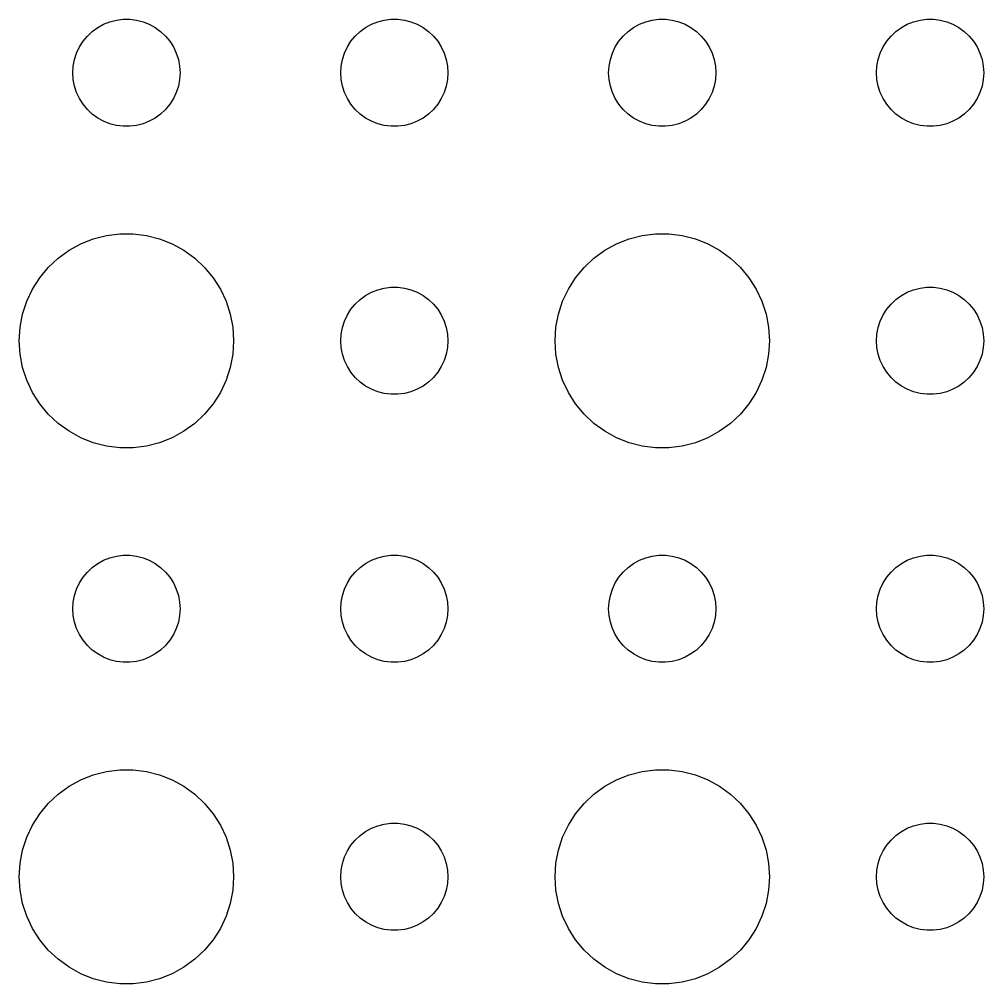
# Model space of a CAD drawing. Header units: metres. Extents: x -127 to 127, y -127 to 127.
# Drawn here: x -3 to 24, y -92.99 to -66 of the extents above; entities that cross this region are included whole.
import ezdxf

# ---------------------------------------------------------------- set-up
doc = ezdxf.new("R2010")
doc.units = ezdxf.units.M

msp = doc.modelspace()

# ---------------------------------------------------------------- linework, layer by layer
for p, q in [((-0.80373, -66.2335), (-0.63866, -66.1428)), ((-0.63866, -66.1428), (-0.46352, -66.0734)), ((-0.46352, -66.0734), (-0.28107, -66.0266)), ((-0.28107, -66.0266), (-0.09418, -66.003)), ((-0.09418, -66.003), (0.09418, -66.003)), ((0.09418, -66.003), (0.28107, -66.0266)), ((0.28107, -66.0266), (0.46352, -66.0734)), ((0.46352, -66.0734), (0.63866, -66.1428)), ((0.63866, -66.1428), (0.80373, -66.2335)), ((6.69626, -66.2335), (6.86133, -66.1428)), ((6.86133, -66.1428), (7.03647, -66.0734)), ((7.03647, -66.0734), (7.21892, -66.0266)), ((7.21892, -66.0266), (7.40581, -66.003)), ((7.40581, -66.003), (7.59418, -66.003)), ((7.59418, -66.003), (7.78107, -66.0266)), ((7.78107, -66.0266), (7.96352, -66.0734)), ((7.96352, -66.0734), (8.13866, -66.1428)), ((8.13866, -66.1428), (8.30373, -66.2335)), ((14.1963, -66.2335), (14.3613, -66.1428)), ((14.3613, -66.1428), (14.5365, -66.0734)), ((14.5365, -66.0734), (14.7189, -66.0266)), ((14.7189, -66.0266), (14.9058, -66.003)), ((14.9058, -66.003), (15.0942, -66.003)), ((15.0942, -66.003), (15.2811, -66.0266)), ((15.2811, -66.0266), (15.4635, -66.0734)), ((15.4635, -66.0734), (15.6387, -66.1428)), ((15.6387, -66.1428), (15.8037, -66.2335)), ((21.6963, -66.2335), (21.8613, -66.1428)), ((21.8613, -66.1428), (22.0365, -66.0734)), ((22.0365, -66.0734), (22.2189, -66.0266)), ((22.2189, -66.0266), (22.4058, -66.003)), ((22.4058, -66.003), (22.5942, -66.003)), ((22.5942, -66.003), (22.7811, -66.0266)), ((22.7811, -66.0266), (22.9635, -66.0734)), ((22.9635, -66.0734), (23.1387, -66.1428)), ((23.1387, -66.1428), (23.3037, -66.2335)), ((-1.09344, -66.4732), (-0.95613, -66.3442)), ((-0.95613, -66.3442), (-0.80373, -66.2335)), ((0.80373, -66.2335), (0.95613, -66.3442)), ((0.95613, -66.3442), (1.09344, -66.4732)), ((6.40654, -66.4732), (6.54385, -66.3442)), ((6.54385, -66.3442), (6.69626, -66.2335)), ((8.30373, -66.2335), (8.45613, -66.3442)), ((8.45613, -66.3442), (8.59344, -66.4732)), ((13.9065, -66.4732), (14.0439, -66.3442)), ((14.0439, -66.3442), (14.1963, -66.2335)), ((15.8037, -66.2335), (15.9561, -66.3442)), ((15.9561, -66.3442), (16.0934, -66.4732)), ((21.4065, -66.4732), (21.5439, -66.3442)), ((21.5439, -66.3442), (21.6963, -66.2335)), ((23.3037, -66.2335), (23.4561, -66.3442)), ((23.4561, -66.3442), (23.5934, -66.4732)), ((-1.31445, -66.7774), (-1.21352, -66.6183)), ((-1.21352, -66.6183), (-1.09344, -66.4732)), ((1.09344, -66.4732), (1.21352, -66.6183)), ((1.21352, -66.6183), (1.31445, -66.7774)), ((6.18553, -66.7774), (6.28647, -66.6183)), ((6.28647, -66.6183), (6.40654, -66.4732)), ((8.59344, -66.4732), (8.71352, -66.6183)), ((8.71352, -66.6183), (8.81445, -66.7774)), ((13.6855, -66.7774), (13.7865, -66.6183)), ((13.7865, -66.6183), (13.9065, -66.4732)), ((16.0934, -66.4732), (16.2135, -66.6183)), ((16.2135, -66.6183), (16.3145, -66.7774)), ((21.1855, -66.7774), (21.2865, -66.6183)), ((21.2865, -66.6183), (21.4065, -66.4732)), ((23.5934, -66.4732), (23.7135, -66.6183)), ((23.7135, -66.6183), (23.8145, -66.7774)), ((-1.45287, -67.127), (-1.39465, -66.9478)), ((-1.39465, -66.9478), (-1.31445, -66.7774)), ((1.31445, -66.7774), (1.39465, -66.9478)), ((1.39465, -66.9478), (1.45287, -67.127)), ((6.04712, -67.127), (6.10533, -66.9478)), ((6.10533, -66.9478), (6.18553, -66.7774)), ((8.81445, -66.7774), (8.89465, -66.9478)), ((8.89465, -66.9478), (8.95287, -67.127)), ((13.5471, -67.127), (13.6053, -66.9478)), ((13.6053, -66.9478), (13.6855, -66.7774)), ((16.3145, -66.7774), (16.3947, -66.9478)), ((16.3947, -66.9478), (16.4529, -67.127)), ((21.0471, -67.127), (21.1053, -66.9478)), ((21.1053, -66.9478), (21.1855, -66.7774)), ((23.8145, -66.7774), (23.8947, -66.9478)), ((23.8947, -66.9478), (23.9529, -67.127)), ((-1.48816, -67.312), (-1.45287, -67.127)), ((1.45287, -67.127), (1.48816, -67.312)), ((6.01183, -67.312), (6.04712, -67.127)), ((8.95287, -67.127), (8.98816, -67.312)), ((13.5118, -67.312), (13.5471, -67.127)), ((16.4529, -67.127), (16.4882, -67.312)), ((21.0118, -67.312), (21.0471, -67.127)), ((23.9529, -67.127), (23.9882, -67.312)), ((-1.5, -67.5), (-1.48816, -67.312)), ((-1.48816, -67.688), (-1.5, -67.5)), ((1.48816, -67.312), (1.5, -67.5)), ((1.5, -67.5), (1.48816, -67.688)), ((6, -67.5), (6.01183, -67.312)), ((6.01183, -67.688), (6, -67.5)), ((8.98816, -67.312), (9, -67.5)), ((9, -67.5), (8.98816, -67.688)), ((13.5, -67.5), (13.5118, -67.312)), ((13.5118, -67.688), (13.5, -67.5)), ((16.4882, -67.312), (16.5, -67.5)), ((16.5, -67.5), (16.4882, -67.688)), ((21, -67.5), (21.0118, -67.312)), ((21.0118, -67.688), (21, -67.5)), ((23.9882, -67.312), (24, -67.5)), ((24, -67.5), (23.9882, -67.688)), ((-1.45287, -67.873), (-1.48816, -67.688)), ((1.48816, -67.688), (1.45287, -67.873)), ((6.04712, -67.873), (6.01183, -67.688)), ((8.98816, -67.688), (8.95287, -67.873)), ((13.5471, -67.873), (13.5118, -67.688)), ((16.4882, -67.688), (16.4529, -67.873)), ((21.0471, -67.873), (21.0118, -67.688)), ((23.9882, -67.688), (23.9529, -67.873)), ((-1.39465, -68.0522), (-1.45287, -67.873)), ((1.45287, -67.873), (1.39465, -68.0522)), ((6.10533, -68.0522), (6.04712, -67.873)), ((8.95287, -67.873), (8.89465, -68.0522)), ((13.6053, -68.0522), (13.5471, -67.873)), ((16.4529, -67.873), (16.3947, -68.0522)), ((21.1053, -68.0522), (21.0471, -67.873)), ((23.9529, -67.873), (23.8947, -68.0522)), ((-1.31445, -68.2226), (-1.39465, -68.0522)), ((-1.21352, -68.3817), (-1.31445, -68.2226)), ((1.31445, -68.2226), (1.21352, -68.3817)), ((1.39465, -68.0522), (1.31445, -68.2226)), ((6.18553, -68.2226), (6.10533, -68.0522)), ((6.28647, -68.3817), (6.18553, -68.2226)), ((8.81445, -68.2226), (8.71352, -68.3817)), ((8.89465, -68.0522), (8.81445, -68.2226)), ((13.6855, -68.2226), (13.6053, -68.0522)), ((13.7865, -68.3817), (13.6855, -68.2226)), ((16.3145, -68.2226), (16.2135, -68.3817)), ((16.3947, -68.0522), (16.3145, -68.2226)), ((21.1855, -68.2226), (21.1053, -68.0522)), ((21.2865, -68.3817), (21.1855, -68.2226)), ((23.8145, -68.2226), (23.7135, -68.3817)), ((23.8947, -68.0522), (23.8145, -68.2226)), ((-1.09344, -68.5268), (-1.21352, -68.3817)), ((-0.95613, -68.6558), (-1.09344, -68.5268)), ((1.09344, -68.5268), (0.95613, -68.6558)), ((1.21352, -68.3817), (1.09344, -68.5268)), ((6.40654, -68.5268), (6.28647, -68.3817)), ((6.54385, -68.6558), (6.40654, -68.5268)), ((8.59344, -68.5268), (8.45613, -68.6558)), ((8.71352, -68.3817), (8.59344, -68.5268)), ((13.9065, -68.5268), (13.7865, -68.3817)), ((14.0439, -68.6558), (13.9065, -68.5268)), ((16.0934, -68.5268), (15.9561, -68.6558)), ((16.2135, -68.3817), (16.0934, -68.5268)), ((21.4065, -68.5268), (21.2865, -68.3817)), ((21.5439, -68.6558), (21.4065, -68.5268)), ((23.5934, -68.5268), (23.4561, -68.6558)), ((23.7135, -68.3817), (23.5934, -68.5268)), ((-0.80373, -68.7665), (-0.95613, -68.6558)), ((-0.63866, -68.8572), (-0.80373, -68.7665)), ((0.80373, -68.7665), (0.63866, -68.8572)), ((0.95613, -68.6558), (0.80373, -68.7665)), ((6.69626, -68.7665), (6.54385, -68.6558)), ((6.86133, -68.8572), (6.69626, -68.7665)), ((8.30373, -68.7665), (8.13866, -68.8572)), ((8.45613, -68.6558), (8.30373, -68.7665)), ((14.1963, -68.7665), (14.0439, -68.6558)), ((14.3613, -68.8572), (14.1963, -68.7665)), ((15.8037, -68.7665), (15.6387, -68.8572)), ((15.9561, -68.6558), (15.8037, -68.7665)), ((21.6963, -68.7665), (21.5439, -68.6558)), ((21.8613, -68.8572), (21.6963, -68.7665)), ((23.3037, -68.7665), (23.1387, -68.8572)), ((23.4561, -68.6558), (23.3037, -68.7665)), ((-0.46352, -68.9266), (-0.63866, -68.8572)), ((-0.28107, -68.9734), (-0.46352, -68.9266)), ((-0.09418, -68.997), (-0.28107, -68.9734)), ((0.09418, -68.997), (-0.09418, -68.997)), ((0.28107, -68.9734), (0.09418, -68.997)), ((0.46352, -68.9266), (0.28107, -68.9734)), ((0.63866, -68.8572), (0.46352, -68.9266)), ((7.03647, -68.9266), (6.86133, -68.8572)), ((7.21892, -68.9734), (7.03647, -68.9266)), ((7.40581, -68.997), (7.21892, -68.9734)), ((7.59418, -68.997), (7.40581, -68.997)), ((7.78107, -68.9734), (7.59418, -68.997)), ((7.96352, -68.9266), (7.78107, -68.9734)), ((8.13866, -68.8572), (7.96352, -68.9266)), ((14.5365, -68.9266), (14.3613, -68.8572)), ((14.7189, -68.9734), (14.5365, -68.9266)), ((14.9058, -68.997), (14.7189, -68.9734)), ((15.0942, -68.997), (14.9058, -68.997)), ((15.2811, -68.9734), (15.0942, -68.997)), ((15.4635, -68.9266), (15.2811, -68.9734)), ((15.6387, -68.8572), (15.4635, -68.9266)), ((22.0365, -68.9266), (21.8613, -68.8572)), ((22.2189, -68.9734), (22.0365, -68.9266)), ((22.4058, -68.997), (22.2189, -68.9734)), ((22.5942, -68.997), (22.4058, -68.997)), ((22.7811, -68.9734), (22.5942, -68.997)), ((22.9635, -68.9266), (22.7811, -68.9734)), ((23.1387, -68.8572), (22.9635, -68.9266)), ((-0.92705, -72.1468), (-0.56213, -72.0531)), ((-0.56213, -72.0531), (-0.18837, -72.0059)), ((-0.18837, -72.0059), (0.18837, -72.0059)), ((0.18837, -72.0059), (0.56213, -72.0531)), ((0.56213, -72.0531), (0.92705, -72.1468)), ((14.0729, -72.1468), (14.4379, -72.0531)), ((14.4379, -72.0531), (14.8116, -72.0059)), ((14.8116, -72.0059), (15.1884, -72.0059)), ((15.1884, -72.0059), (15.5621, -72.0531)), ((15.5621, -72.0531), (15.927, -72.1468)), ((-1.60747, -72.467), (-1.27733, -72.2855)), ((-1.27733, -72.2855), (-0.92705, -72.1468)), ((0.92705, -72.1468), (1.27733, -72.2855)), ((1.27733, -72.2855), (1.60747, -72.467)), ((13.3925, -72.467), (13.7227, -72.2855)), ((13.7227, -72.2855), (14.0729, -72.1468)), ((15.927, -72.1468), (16.2773, -72.2855)), ((16.2773, -72.2855), (16.6075, -72.467)), ((-1.91226, -72.6885), (-1.60747, -72.467)), ((1.60747, -72.467), (1.91226, -72.6885)), ((13.0877, -72.6885), (13.3925, -72.467)), ((16.6075, -72.467), (16.9123, -72.6885)), ((-2.1869, -72.9464), (-1.91226, -72.6885)), ((1.91226, -72.6885), (2.1869, -72.9464)), ((12.8131, -72.9464), (13.0877, -72.6885)), ((16.9123, -72.6885), (17.1869, -72.9464)), ((-2.42705, -73.2366), (-2.1869, -72.9464)), ((2.1869, -72.9464), (2.42705, -73.2366)), ((12.5729, -73.2366), (12.8131, -72.9464)), ((17.1869, -72.9464), (17.427, -73.2366)), ((-2.62891, -73.5547), (-2.42705, -73.2366)), ((2.42705, -73.2366), (2.62891, -73.5547)), ((12.3711, -73.5547), (12.5729, -73.2366)), ((17.427, -73.2366), (17.6289, -73.5547)), ((-2.78932, -73.8956), (-2.62891, -73.5547)), ((2.62891, -73.5547), (2.78932, -73.8956)), ((6.69626, -73.7335), (6.86133, -73.6428)), ((6.86133, -73.6428), (7.03647, -73.5734)), ((7.03647, -73.5734), (7.21892, -73.5266)), ((7.21892, -73.5266), (7.40581, -73.503)), ((7.40581, -73.503), (7.59418, -73.503)), ((7.59418, -73.503), (7.78107, -73.5266)), ((7.78107, -73.5266), (7.96352, -73.5734)), ((7.96352, -73.5734), (8.13866, -73.6428)), ((8.13866, -73.6428), (8.30373, -73.7335)), ((12.2107, -73.8956), (12.3711, -73.5547)), ((17.6289, -73.5547), (17.7893, -73.8956)), ((21.6963, -73.7335), (21.8613, -73.6428)), ((21.8613, -73.6428), (22.0365, -73.5734)), ((22.0365, -73.5734), (22.2189, -73.5266)), ((22.2189, -73.5266), (22.4058, -73.503)), ((22.4058, -73.503), (22.5942, -73.503)), ((22.5942, -73.503), (22.7811, -73.5266)), ((22.7811, -73.5266), (22.9635, -73.5734)), ((22.9635, -73.5734), (23.1387, -73.6428)), ((23.1387, -73.6428), (23.3037, -73.7335)), ((-2.90575, -74.2539), (-2.78932, -73.8956)), ((2.78932, -73.8956), (2.90575, -74.2539)), ((6.28647, -74.1183), (6.40654, -73.9732)), ((6.40654, -73.9732), (6.54385, -73.8442)), ((6.54385, -73.8442), (6.69626, -73.7335)), ((8.30373, -73.7335), (8.45613, -73.8442)), ((8.45613, -73.8442), (8.59344, -73.9732)), ((8.59344, -73.9732), (8.71352, -74.1183)), ((12.0942, -74.2539), (12.2107, -73.8956)), ((17.7893, -73.8956), (17.9057, -74.2539)), ((21.2865, -74.1183), (21.4065, -73.9732)), ((21.4065, -73.9732), (21.5439, -73.8442)), ((21.5439, -73.8442), (21.6963, -73.7335)), ((23.3037, -73.7335), (23.4561, -73.8442)), ((23.4561, -73.8442), (23.5934, -73.9732)), ((23.5934, -73.9732), (23.7135, -74.1183)), ((6.18553, -74.2774), (6.28647, -74.1183)), ((8.71352, -74.1183), (8.81445, -74.2774)), ((21.1855, -74.2774), (21.2865, -74.1183)), ((23.7135, -74.1183), (23.8145, -74.2774)), ((-2.97633, -74.624), (-2.90575, -74.2539)), ((2.90575, -74.2539), (2.97633, -74.624)), ((6.04712, -74.627), (6.10533, -74.4478)), ((6.10533, -74.4478), (6.18553, -74.2774)), ((8.81445, -74.2774), (8.89465, -74.4478)), ((8.89465, -74.4478), (8.95287, -74.627)), ((12.0237, -74.624), (12.0942, -74.2539)), ((17.9057, -74.2539), (17.9763, -74.624)), ((21.0471, -74.627), (21.1053, -74.4478)), ((21.1053, -74.4478), (21.1855, -74.2774)), ((23.8145, -74.2774), (23.8947, -74.4478)), ((23.8947, -74.4478), (23.9529, -74.627)), ((-3, -75), (-2.97633, -74.624)), ((2.97633, -74.624), (3, -75)), ((6.01183, -74.812), (6.04712, -74.627)), ((8.95287, -74.627), (8.98816, -74.812)), ((12, -75), (12.0237, -74.624)), ((17.9763, -74.624), (18, -75)), ((21.0118, -74.812), (21.0471, -74.627)), ((23.9529, -74.627), (23.9882, -74.812)), ((-2.97633, -75.376), (-3, -75)), ((3, -75), (2.97633, -75.376)), ((6, -75), (6.01183, -74.812)), ((6.01183, -75.188), (6, -75)), ((8.98816, -74.812), (9, -75)), ((9, -75), (8.98816, -75.188)), ((12.0237, -75.376), (12, -75)), ((18, -75), (17.9763, -75.376)), ((21, -75), (21.0118, -74.812)), ((21.0118, -75.188), (21, -75)), ((23.9882, -74.812), (24, -75)), ((24, -75), (23.9882, -75.188)), ((6.04712, -75.373), (6.01183, -75.188)), ((8.98816, -75.188), (8.95287, -75.373)), ((21.0471, -75.373), (21.0118, -75.188)), ((23.9882, -75.188), (23.9529, -75.373)), ((-2.90575, -75.7461), (-2.97633, -75.376)), ((2.97633, -75.376), (2.90575, -75.7461)), ((6.10533, -75.5522), (6.04712, -75.373)), ((6.18553, -75.7226), (6.10533, -75.5522)), ((8.89465, -75.5522), (8.81445, -75.7226)), ((8.95287, -75.373), (8.89465, -75.5522)), ((12.0942, -75.7461), (12.0237, -75.376)), ((17.9763, -75.376), (17.9057, -75.7461)), ((21.1053, -75.5522), (21.0471, -75.373)), ((21.1855, -75.7226), (21.1053, -75.5522)), ((23.8947, -75.5522), (23.8145, -75.7226)), ((23.9529, -75.373), (23.8947, -75.5522)), ((-2.78932, -76.1044), (-2.90575, -75.7461)), ((2.90575, -75.7461), (2.78932, -76.1044)), ((6.28647, -75.8817), (6.18553, -75.7226)), ((8.81445, -75.7226), (8.71352, -75.8817)), ((12.2107, -76.1044), (12.0942, -75.7461)), ((17.9057, -75.7461), (17.7893, -76.1044)), ((21.2865, -75.8817), (21.1855, -75.7226)), ((23.8145, -75.7226), (23.7135, -75.8817)), ((-2.62891, -76.4453), (-2.78932, -76.1044)), ((2.78932, -76.1044), (2.62891, -76.4453)), ((6.40654, -76.0268), (6.28647, -75.8817)), ((6.54385, -76.1558), (6.40654, -76.0268)), ((8.59344, -76.0268), (8.45613, -76.1558)), ((8.71352, -75.8817), (8.59344, -76.0268)), ((12.3711, -76.4453), (12.2107, -76.1044)), ((17.7893, -76.1044), (17.6289, -76.4453)), ((21.4065, -76.0268), (21.2865, -75.8817)), ((21.5439, -76.1558), (21.4065, -76.0268)), ((23.5934, -76.0268), (23.4561, -76.1558)), ((23.7135, -75.8817), (23.5934, -76.0268)), ((6.69626, -76.2665), (6.54385, -76.1558)), ((6.86133, -76.3572), (6.69626, -76.2665)), ((7.03647, -76.4266), (6.86133, -76.3572)), ((8.13866, -76.3572), (7.96352, -76.4266)), ((8.30373, -76.2665), (8.13866, -76.3572)), ((8.45613, -76.1558), (8.30373, -76.2665)), ((21.6963, -76.2665), (21.5439, -76.1558)), ((21.8613, -76.3572), (21.6963, -76.2665)), ((22.0365, -76.4266), (21.8613, -76.3572)), ((23.1387, -76.3572), (22.9635, -76.4266)), ((23.3037, -76.2665), (23.1387, -76.3572)), ((23.4561, -76.1558), (23.3037, -76.2665)), ((-2.42705, -76.7634), (-2.62891, -76.4453)), ((2.62891, -76.4453), (2.42705, -76.7634)), ((7.21892, -76.4734), (7.03647, -76.4266)), ((7.40581, -76.497), (7.21892, -76.4734)), ((7.59418, -76.497), (7.40581, -76.497)), ((7.78107, -76.4734), (7.59418, -76.497)), ((7.96352, -76.4266), (7.78107, -76.4734)), ((12.5729, -76.7634), (12.3711, -76.4453)), ((17.6289, -76.4453), (17.427, -76.7634)), ((22.2189, -76.4734), (22.0365, -76.4266)), ((22.4058, -76.497), (22.2189, -76.4734)), ((22.5942, -76.497), (22.4058, -76.497)), ((22.7811, -76.4734), (22.5942, -76.497)), ((22.9635, -76.4266), (22.7811, -76.4734)), ((-2.1869, -77.0536), (-2.42705, -76.7634)), ((2.42705, -76.7634), (2.1869, -77.0536)), ((12.8131, -77.0536), (12.5729, -76.7634)), ((17.427, -76.7634), (17.1869, -77.0536)), ((-1.91226, -77.3115), (-2.1869, -77.0536)), ((2.1869, -77.0536), (1.91226, -77.3115)), ((13.0877, -77.3115), (12.8131, -77.0536)), ((17.1869, -77.0536), (16.9123, -77.3115)), ((-1.60747, -77.533), (-1.91226, -77.3115)), ((1.91226, -77.3115), (1.60747, -77.533)), ((13.3925, -77.533), (13.0877, -77.3115)), ((16.9123, -77.3115), (16.6075, -77.533)), ((-1.27733, -77.7145), (-1.60747, -77.533)), ((-0.92705, -77.8532), (-1.27733, -77.7145)), ((1.27733, -77.7145), (0.92705, -77.8532)), ((1.60747, -77.533), (1.27733, -77.7145)), ((13.7227, -77.7145), (13.3925, -77.533)), ((14.0729, -77.8532), (13.7227, -77.7145)), ((16.2773, -77.7145), (15.927, -77.8532)), ((16.6075, -77.533), (16.2773, -77.7145)), ((-0.56213, -77.9469), (-0.92705, -77.8532)), ((-0.18837, -77.9941), (-0.56213, -77.9469)), ((0.18837, -77.9941), (-0.18837, -77.9941)), ((0.56213, -77.9469), (0.18837, -77.9941)), ((0.92705, -77.8532), (0.56213, -77.9469)), ((14.4379, -77.9469), (14.0729, -77.8532)), ((14.8116, -77.9941), (14.4379, -77.9469)), ((15.1884, -77.9941), (14.8116, -77.9941)), ((15.5621, -77.9469), (15.1884, -77.9941)), ((15.927, -77.8532), (15.5621, -77.9469)), ((-0.95613, -81.3442), (-0.80373, -81.2335)), ((-0.80373, -81.2335), (-0.63866, -81.1428)), ((-0.63866, -81.1428), (-0.46352, -81.0734)), ((-0.46352, -81.0734), (-0.28107, -81.0266)), ((-0.28107, -81.0266), (-0.09418, -81.003)), ((-0.09418, -81.003), (0.09418, -81.003)), ((0.09418, -81.003), (0.28107, -81.0266)), ((0.28107, -81.0266), (0.46352, -81.0734)), ((0.46352, -81.0734), (0.63866, -81.1428)), ((0.63866, -81.1428), (0.80373, -81.2335)), ((0.80373, -81.2335), (0.95613, -81.3442)), ((6.54385, -81.3442), (6.69626, -81.2335)), ((6.69626, -81.2335), (6.86133, -81.1428)), ((6.86133, -81.1428), (7.03647, -81.0734)), ((7.03647, -81.0734), (7.21892, -81.0266)), ((7.21892, -81.0266), (7.40581, -81.003)), ((7.40581, -81.003), (7.59418, -81.003)), ((7.59418, -81.003), (7.78107, -81.0266)), ((7.78107, -81.0266), (7.96352, -81.0734)), ((7.96352, -81.0734), (8.13866, -81.1428)), ((8.13866, -81.1428), (8.30373, -81.2335)), ((8.30373, -81.2335), (8.45613, -81.3442)), ((14.0439, -81.3442), (14.1963, -81.2335)), ((14.1963, -81.2335), (14.3613, -81.1428)), ((14.3613, -81.1428), (14.5365, -81.0734)), ((14.5365, -81.0734), (14.7189, -81.0266)), ((14.7189, -81.0266), (14.9058, -81.003)), ((14.9058, -81.003), (15.0942, -81.003)), ((15.0942, -81.003), (15.2811, -81.0266)), ((15.2811, -81.0266), (15.4635, -81.0734)), ((15.4635, -81.0734), (15.6387, -81.1428)), ((15.6387, -81.1428), (15.8037, -81.2335)), ((15.8037, -81.2335), (15.9561, -81.3442)), ((21.5439, -81.3442), (21.6963, -81.2335)), ((21.6963, -81.2335), (21.8613, -81.1428)), ((21.8613, -81.1428), (22.0365, -81.0734)), ((22.0365, -81.0734), (22.2189, -81.0266)), ((22.2189, -81.0266), (22.4058, -81.003)), ((22.4058, -81.003), (22.5942, -81.003)), ((22.5942, -81.003), (22.7811, -81.0266)), ((22.7811, -81.0266), (22.9635, -81.0734)), ((22.9635, -81.0734), (23.1387, -81.1428)), ((23.1387, -81.1428), (23.3037, -81.2335)), ((23.3037, -81.2335), (23.4561, -81.3442)), ((-1.21352, -81.6183), (-1.09344, -81.4732)), ((-1.09344, -81.4732), (-0.95613, -81.3442)), ((0.95613, -81.3442), (1.09344, -81.4732)), ((1.09344, -81.4732), (1.21352, -81.6183)), ((6.28647, -81.6183), (6.40654, -81.4732)), ((6.40654, -81.4732), (6.54385, -81.3442)), ((8.45613, -81.3442), (8.59344, -81.4732)), ((8.59344, -81.4732), (8.71352, -81.6183)), ((13.7865, -81.6183), (13.9065, -81.4732)), ((13.9065, -81.4732), (14.0439, -81.3442)), ((15.9561, -81.3442), (16.0934, -81.4732)), ((16.0934, -81.4732), (16.2135, -81.6183)), ((21.2865, -81.6183), (21.4065, -81.4732)), ((21.4065, -81.4732), (21.5439, -81.3442)), ((23.4561, -81.3442), (23.5934, -81.4732)), ((23.5934, -81.4732), (23.7135, -81.6183)), ((-1.39465, -81.9478), (-1.31445, -81.7774)), ((-1.31445, -81.7774), (-1.21352, -81.6183)), ((1.21352, -81.6183), (1.31445, -81.7774)), ((1.31445, -81.7774), (1.39465, -81.9478)), ((6.10533, -81.9478), (6.18553, -81.7774)), ((6.18553, -81.7774), (6.28647, -81.6183)), ((8.71352, -81.6183), (8.81445, -81.7774)), ((8.81445, -81.7774), (8.89465, -81.9478)), ((13.6053, -81.9478), (13.6855, -81.7774)), ((13.6855, -81.7774), (13.7865, -81.6183)), ((16.2135, -81.6183), (16.3145, -81.7774)), ((16.3145, -81.7774), (16.3947, -81.9478)), ((21.1053, -81.9478), (21.1855, -81.7774)), ((21.1855, -81.7774), (21.2865, -81.6183)), ((23.7135, -81.6183), (23.8145, -81.7774)), ((23.8145, -81.7774), (23.8947, -81.9478)), ((-1.45287, -82.127), (-1.39465, -81.9478)), ((1.39465, -81.9478), (1.45287, -82.127)), ((6.04712, -82.127), (6.10533, -81.9478)), ((8.89465, -81.9478), (8.95287, -82.127)), ((13.5471, -82.127), (13.6053, -81.9478)), ((16.3947, -81.9478), (16.4529, -82.127)), ((21.0471, -82.127), (21.1053, -81.9478)), ((23.8947, -81.9478), (23.9529, -82.127)), ((-1.5, -82.5), (-1.48816, -82.312)), ((-1.48816, -82.312), (-1.45287, -82.127)), ((1.45287, -82.127), (1.48816, -82.312)), ((1.48816, -82.312), (1.5, -82.5)), ((6, -82.5), (6.01183, -82.312)), ((6.01183, -82.312), (6.04712, -82.127)), ((8.95287, -82.127), (8.98816, -82.312)), ((8.98816, -82.312), (9, -82.5)), ((13.5, -82.5), (13.5118, -82.312)), ((13.5118, -82.312), (13.5471, -82.127)), ((16.4529, -82.127), (16.4882, -82.312)), ((16.4882, -82.312), (16.5, -82.5)), ((21, -82.5), (21.0118, -82.312)), ((21.0118, -82.312), (21.0471, -82.127)), ((23.9529, -82.127), (23.9882, -82.312)), ((23.9882, -82.312), (24, -82.5)), ((-1.48816, -82.688), (-1.5, -82.5)), ((1.5, -82.5), (1.48816, -82.688)), ((6.01183, -82.688), (6, -82.5)), ((9, -82.5), (8.98816, -82.688)), ((13.5118, -82.688), (13.5, -82.5)), ((16.5, -82.5), (16.4882, -82.688)), ((21.0118, -82.688), (21, -82.5)), ((24, -82.5), (23.9882, -82.688)), ((-1.45287, -82.873), (-1.48816, -82.688)), ((-1.39465, -83.0522), (-1.45287, -82.873)), ((1.45287, -82.873), (1.39465, -83.0522)), ((1.48816, -82.688), (1.45287, -82.873)), ((6.04712, -82.873), (6.01183, -82.688)), ((6.10533, -83.0522), (6.04712, -82.873)), ((8.95287, -82.873), (8.89465, -83.0522)), ((8.98816, -82.688), (8.95287, -82.873)), ((13.5471, -82.873), (13.5118, -82.688)), ((13.6053, -83.0522), (13.5471, -82.873)), ((16.4529, -82.873), (16.3947, -83.0522)), ((16.4882, -82.688), (16.4529, -82.873)), ((21.0471, -82.873), (21.0118, -82.688)), ((21.1053, -83.0522), (21.0471, -82.873)), ((23.9529, -82.873), (23.8947, -83.0522)), ((23.9882, -82.688), (23.9529, -82.873)), ((-1.31445, -83.2226), (-1.39465, -83.0522)), ((1.39465, -83.0522), (1.31445, -83.2226)), ((6.18553, -83.2226), (6.10533, -83.0522)), ((8.89465, -83.0522), (8.81445, -83.2226)), ((13.6855, -83.2226), (13.6053, -83.0522)), ((16.3947, -83.0522), (16.3145, -83.2226)), ((21.1855, -83.2226), (21.1053, -83.0522)), ((23.8947, -83.0522), (23.8145, -83.2226)), ((-1.21352, -83.3817), (-1.31445, -83.2226)), ((-1.09344, -83.5268), (-1.21352, -83.3817)), ((1.21352, -83.3817), (1.09344, -83.5268)), ((1.31445, -83.2226), (1.21352, -83.3817)), ((6.28647, -83.3817), (6.18553, -83.2226)), ((6.40654, -83.5268), (6.28647, -83.3817)), ((8.71352, -83.3817), (8.59344, -83.5268)), ((8.81445, -83.2226), (8.71352, -83.3817)), ((13.7865, -83.3817), (13.6855, -83.2226)), ((13.9065, -83.5268), (13.7865, -83.3817)), ((16.2135, -83.3817), (16.0934, -83.5268)), ((16.3145, -83.2226), (16.2135, -83.3817)), ((21.2865, -83.3817), (21.1855, -83.2226)), ((21.4065, -83.5268), (21.2865, -83.3817)), ((23.7135, -83.3817), (23.5934, -83.5268)), ((23.8145, -83.2226), (23.7135, -83.3817)), ((-0.95613, -83.6558), (-1.09344, -83.5268)), ((-0.80373, -83.7665), (-0.95613, -83.6558)), ((0.95613, -83.6558), (0.80373, -83.7665)), ((1.09344, -83.5268), (0.95613, -83.6558)), ((6.54385, -83.6558), (6.40654, -83.5268)), ((6.69626, -83.7665), (6.54385, -83.6558)), ((8.45613, -83.6558), (8.30373, -83.7665)), ((8.59344, -83.5268), (8.45613, -83.6558)), ((14.0439, -83.6558), (13.9065, -83.5268)), ((14.1963, -83.7665), (14.0439, -83.6558)), ((15.9561, -83.6558), (15.8037, -83.7665)), ((16.0934, -83.5268), (15.9561, -83.6558)), ((21.5439, -83.6558), (21.4065, -83.5268)), ((21.6963, -83.7665), (21.5439, -83.6558)), ((23.4561, -83.6558), (23.3037, -83.7665)), ((23.5934, -83.5268), (23.4561, -83.6558)), ((-0.63866, -83.8572), (-0.80373, -83.7665)), ((-0.46352, -83.9266), (-0.63866, -83.8572)), ((-0.28107, -83.9734), (-0.46352, -83.9266)), ((0.46352, -83.9266), (0.28107, -83.9734)), ((0.63866, -83.8572), (0.46352, -83.9266)), ((0.80373, -83.7665), (0.63866, -83.8572)), ((6.86133, -83.8572), (6.69626, -83.7665)), ((7.03647, -83.9266), (6.86133, -83.8572)), ((7.21892, -83.9734), (7.03647, -83.9266)), ((7.96352, -83.9266), (7.78107, -83.9734)), ((8.13866, -83.8572), (7.96352, -83.9266)), ((8.30373, -83.7665), (8.13866, -83.8572)), ((14.3613, -83.8572), (14.1963, -83.7665)), ((14.5365, -83.9266), (14.3613, -83.8572)), ((14.7189, -83.9734), (14.5365, -83.9266)), ((15.4635, -83.9266), (15.2811, -83.9734)), ((15.6387, -83.8572), (15.4635, -83.9266)), ((15.8037, -83.7665), (15.6387, -83.8572)), ((21.8613, -83.8572), (21.6963, -83.7665)), ((22.0365, -83.9266), (21.8613, -83.8572)), ((22.2189, -83.9734), (22.0365, -83.9266)), ((22.9635, -83.9266), (22.7811, -83.9734)), ((23.1387, -83.8572), (22.9635, -83.9266)), ((23.3037, -83.7665), (23.1387, -83.8572)), ((-0.09418, -83.997), (-0.28107, -83.9734)), ((0.09418, -83.997), (-0.09418, -83.997)), ((0.28107, -83.9734), (0.09418, -83.997)), ((7.40581, -83.997), (7.21892, -83.9734)), ((7.59418, -83.997), (7.40581, -83.997)), ((7.78107, -83.9734), (7.59418, -83.997)), ((14.9058, -83.997), (14.7189, -83.9734)), ((15.0942, -83.997), (14.9058, -83.997)), ((15.2811, -83.9734), (15.0942, -83.997)), ((22.4058, -83.997), (22.2189, -83.9734)), ((22.5942, -83.997), (22.4058, -83.997)), ((22.7811, -83.9734), (22.5942, -83.997)), ((-1.27733, -87.2855), (-0.92705, -87.1468)), ((-0.92705, -87.1468), (-0.56213, -87.0531)), ((-0.56213, -87.0531), (-0.18837, -87.0059)), ((-0.18837, -87.0059), (0.18837, -87.0059)), ((0.18837, -87.0059), (0.56213, -87.0531)), ((0.56213, -87.0531), (0.92705, -87.1468)), ((0.92705, -87.1468), (1.27733, -87.2855)), ((13.7227, -87.2855), (14.0729, -87.1468)), ((14.0729, -87.1468), (14.4379, -87.0531)), ((14.4379, -87.0531), (14.8116, -87.0059)), ((14.8116, -87.0059), (15.1884, -87.0059)), ((15.1884, -87.0059), (15.5621, -87.0531)), ((15.5621, -87.0531), (15.927, -87.1468)), ((15.927, -87.1468), (16.2773, -87.2855)), ((-1.91226, -87.6885), (-1.60747, -87.467)), ((-1.60747, -87.467), (-1.27733, -87.2855)), ((1.27733, -87.2855), (1.60747, -87.467)), ((1.60747, -87.467), (1.91226, -87.6885)), ((13.0877, -87.6885), (13.3925, -87.467)), ((13.3925, -87.467), (13.7227, -87.2855)), ((16.2773, -87.2855), (16.6075, -87.467)), ((16.6075, -87.467), (16.9123, -87.6885)), ((-2.1869, -87.9464), (-1.91226, -87.6885)), ((1.91226, -87.6885), (2.1869, -87.9464)), ((12.8131, -87.9464), (13.0877, -87.6885)), ((16.9123, -87.6885), (17.1869, -87.9464)), ((-2.42705, -88.2366), (-2.1869, -87.9464)), ((2.1869, -87.9464), (2.42705, -88.2366)), ((12.5729, -88.2366), (12.8131, -87.9464)), ((17.1869, -87.9464), (17.427, -88.2366)), ((-2.62891, -88.5547), (-2.42705, -88.2366)), ((2.42705, -88.2366), (2.62891, -88.5547)), ((12.3711, -88.5547), (12.5729, -88.2366)), ((17.427, -88.2366), (17.6289, -88.5547)), ((-2.78932, -88.8956), (-2.62891, -88.5547)), ((2.62891, -88.5547), (2.78932, -88.8956)), ((7.03647, -88.5734), (7.21892, -88.5266)), ((7.21892, -88.5266), (7.40581, -88.503)), ((7.40581, -88.503), (7.59418, -88.503)), ((7.59418, -88.503), (7.78107, -88.5266)), ((7.78107, -88.5266), (7.96352, -88.5734)), ((12.2107, -88.8956), (12.3711, -88.5547)), ((17.6289, -88.5547), (17.7893, -88.8956)), ((22.0365, -88.5734), (22.2189, -88.5266)), ((22.2189, -88.5266), (22.4058, -88.503)), ((22.4058, -88.503), (22.5942, -88.503)), ((22.5942, -88.503), (22.7811, -88.5266)), ((22.7811, -88.5266), (22.9635, -88.5734)), ((6.54385, -88.8442), (6.69626, -88.7335)), ((6.69626, -88.7335), (6.86133, -88.6428)), ((6.86133, -88.6428), (7.03647, -88.5734)), ((7.96352, -88.5734), (8.13866, -88.6428)), ((8.13866, -88.6428), (8.30373, -88.7335)), ((8.30373, -88.7335), (8.45613, -88.8442)), ((21.5439, -88.8442), (21.6963, -88.7335)), ((21.6963, -88.7335), (21.8613, -88.6428)), ((21.8613, -88.6428), (22.0365, -88.5734)), ((22.9635, -88.5734), (23.1387, -88.6428)), ((23.1387, -88.6428), (23.3037, -88.7335)), ((23.3037, -88.7335), (23.4561, -88.8442)), ((-2.90575, -89.2539), (-2.78932, -88.8956)), ((2.78932, -88.8956), (2.90575, -89.2539)), ((6.28647, -89.1183), (6.40654, -88.9732)), ((6.40654, -88.9732), (6.54385, -88.8442)), ((8.45613, -88.8442), (8.59344, -88.9732)), ((8.59344, -88.9732), (8.71352, -89.1183)), ((12.0942, -89.2539), (12.2107, -88.8956)), ((17.7893, -88.8956), (17.9057, -89.2539)), ((21.2865, -89.1183), (21.4065, -88.9732)), ((21.4065, -88.9732), (21.5439, -88.8442)), ((23.4561, -88.8442), (23.5934, -88.9732)), ((23.5934, -88.9732), (23.7135, -89.1183)), ((-2.97633, -89.624), (-2.90575, -89.2539)), ((2.90575, -89.2539), (2.97633, -89.624)), ((6.10533, -89.4478), (6.18553, -89.2774)), ((6.18553, -89.2774), (6.28647, -89.1183)), ((8.71352, -89.1183), (8.81445, -89.2774)), ((8.81445, -89.2774), (8.89465, -89.4478)), ((12.0237, -89.624), (12.0942, -89.2539)), ((17.9057, -89.2539), (17.9763, -89.624)), ((21.1053, -89.4478), (21.1855, -89.2774)), ((21.1855, -89.2774), (21.2865, -89.1183)), ((23.7135, -89.1183), (23.8145, -89.2774)), ((23.8145, -89.2774), (23.8947, -89.4478)), ((-3, -90), (-2.97633, -89.624)), ((2.97633, -89.624), (3, -90)), ((6.01183, -89.812), (6.04712, -89.627)), ((6.04712, -89.627), (6.10533, -89.4478)), ((8.89465, -89.4478), (8.95287, -89.627)), ((8.95287, -89.627), (8.98816, -89.812)), ((12, -90), (12.0237, -89.624)), ((17.9763, -89.624), (18, -90)), ((21.0118, -89.812), (21.0471, -89.627)), ((21.0471, -89.627), (21.1053, -89.4478)), ((23.8947, -89.4478), (23.9529, -89.627)), ((23.9529, -89.627), (23.9882, -89.812)), ((6, -90), (6.01183, -89.812)), ((8.98816, -89.812), (9, -90)), ((21, -90), (21.0118, -89.812)), ((23.9882, -89.812), (24, -90)), ((-2.97633, -90.376), (-3, -90)), ((3, -90), (2.97633, -90.376)), ((6.01183, -90.188), (6, -90)), ((9, -90), (8.98816, -90.188)), ((12.0237, -90.376), (12, -90)), ((18, -90), (17.9763, -90.376)), ((21.0118, -90.188), (21, -90)), ((24, -90), (23.9882, -90.188)), ((-2.90575, -90.7461), (-2.97633, -90.376)), ((2.97633, -90.376), (2.90575, -90.7461)), ((6.04712, -90.373), (6.01183, -90.188)), ((6.10533, -90.5522), (6.04712, -90.373)), ((8.95287, -90.373), (8.89465, -90.5522)), ((8.98816, -90.188), (8.95287, -90.373)), ((12.0942, -90.7461), (12.0237, -90.376)), ((17.9763, -90.376), (17.9057, -90.7461)), ((21.0471, -90.373), (21.0118, -90.188)), ((21.1053, -90.5522), (21.0471, -90.373)), ((23.9529, -90.373), (23.8947, -90.5522)), ((23.9882, -90.188), (23.9529, -90.373)), ((6.18553, -90.7226), (6.10533, -90.5522)), ((8.89465, -90.5522), (8.81445, -90.7226)), ((21.1855, -90.7226), (21.1053, -90.5522)), ((23.8947, -90.5522), (23.8145, -90.7226)), ((-2.78932, -91.1044), (-2.90575, -90.7461)), ((2.90575, -90.7461), (2.78932, -91.1044)), ((6.28647, -90.8817), (6.18553, -90.7226)), ((6.40654, -91.0268), (6.28647, -90.8817)), ((8.71352, -90.8817), (8.59344, -91.0268)), ((8.81445, -90.7226), (8.71352, -90.8817)), ((12.2107, -91.1044), (12.0942, -90.7461)), ((17.9057, -90.7461), (17.7893, -91.1044)), ((21.2865, -90.8817), (21.1855, -90.7226)), ((21.4065, -91.0268), (21.2865, -90.8817)), ((23.7135, -90.8817), (23.5934, -91.0268)), ((23.8145, -90.7226), (23.7135, -90.8817)), ((-2.62891, -91.4453), (-2.78932, -91.1044)), ((2.78932, -91.1044), (2.62891, -91.4453)), ((6.54385, -91.1558), (6.40654, -91.0268)), ((6.69626, -91.2665), (6.54385, -91.1558)), ((8.45613, -91.1558), (8.30373, -91.2665)), ((8.59344, -91.0268), (8.45613, -91.1558)), ((12.3711, -91.4453), (12.2107, -91.1044)), ((17.7893, -91.1044), (17.6289, -91.4453)), ((21.5439, -91.1558), (21.4065, -91.0268)), ((21.6963, -91.2665), (21.5439, -91.1558)), ((23.4561, -91.1558), (23.3037, -91.2665)), ((23.5934, -91.0268), (23.4561, -91.1558)), ((-2.42705, -91.7634), (-2.62891, -91.4453)), ((2.62891, -91.4453), (2.42705, -91.7634)), ((6.86133, -91.3572), (6.69626, -91.2665)), ((7.03647, -91.4266), (6.86133, -91.3572)), ((7.21892, -91.4734), (7.03647, -91.4266)), ((7.40581, -91.497), (7.21892, -91.4734)), ((7.59418, -91.497), (7.40581, -91.497)), ((7.78107, -91.4734), (7.59418, -91.497)), ((7.96352, -91.4266), (7.78107, -91.4734)), ((8.13866, -91.3572), (7.96352, -91.4266)), ((8.30373, -91.2665), (8.13866, -91.3572)), ((12.5729, -91.7634), (12.3711, -91.4453)), ((17.6289, -91.4453), (17.427, -91.7634)), ((21.8613, -91.3572), (21.6963, -91.2665)), ((22.0365, -91.4266), (21.8613, -91.3572)), ((22.2189, -91.4734), (22.0365, -91.4266)), ((22.4058, -91.497), (22.2189, -91.4734)), ((22.5942, -91.497), (22.4058, -91.497)), ((22.7811, -91.4734), (22.5942, -91.497)), ((22.9635, -91.4266), (22.7811, -91.4734)), ((23.1387, -91.3572), (22.9635, -91.4266)), ((23.3037, -91.2665), (23.1387, -91.3572)), ((-2.1869, -92.0536), (-2.42705, -91.7634)), ((2.42705, -91.7634), (2.1869, -92.0536)), ((12.8131, -92.0536), (12.5729, -91.7634)), ((17.427, -91.7634), (17.1869, -92.0536)), ((-1.91226, -92.3115), (-2.1869, -92.0536)), ((2.1869, -92.0536), (1.91226, -92.3115)), ((13.0877, -92.3115), (12.8131, -92.0536)), ((17.1869, -92.0536), (16.9123, -92.3115)), ((-1.60747, -92.533), (-1.91226, -92.3115)), ((1.91226, -92.3115), (1.60747, -92.533)), ((13.3925, -92.533), (13.0877, -92.3115)), ((16.9123, -92.3115), (16.6075, -92.533)), ((-1.27733, -92.7145), (-1.60747, -92.533)), ((1.60747, -92.533), (1.27733, -92.7145)), ((13.7227, -92.7145), (13.3925, -92.533)), ((16.6075, -92.533), (16.2773, -92.7145)), ((-0.92705, -92.8532), (-1.27733, -92.7145)), ((-0.56213, -92.9469), (-0.92705, -92.8532)), ((0.92705, -92.8532), (0.56213, -92.9469)), ((1.27733, -92.7145), (0.92705, -92.8532)), ((14.0729, -92.8532), (13.7227, -92.7145)), ((14.4379, -92.9469), (14.0729, -92.8532)), ((15.927, -92.8532), (15.5621, -92.9469)), ((16.2773, -92.7145), (15.927, -92.8532)), ((-0.18837, -92.9941), (-0.56213, -92.9469)), ((0.18837, -92.9941), (-0.18837, -92.9941)), ((0.56213, -92.9469), (0.18837, -92.9941)), ((14.8116, -92.9941), (14.4379, -92.9469)), ((15.1884, -92.9941), (14.8116, -92.9941)), ((15.5621, -92.9469), (15.1884, -92.9941))]:
    msp.add_line(p, q)

doc.saveas('drawing.dxf')
